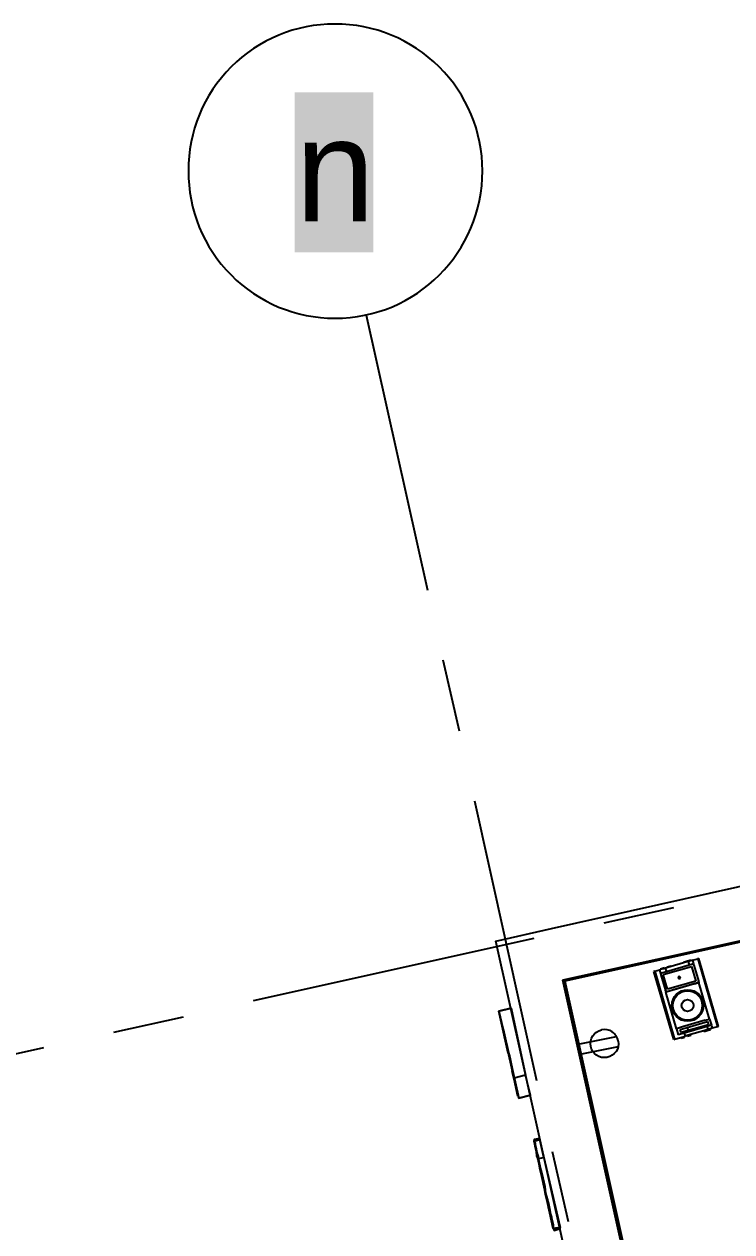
# Model space of a CAD drawing. Header units: inches. Extents: x -1841 to -80, y -100 to 1021.
# Drawn here: x -875.5 to -814.3, y 501.6 to 605.9 of the extents above; entities that cross this region are included whole.
import ezdxf

# ---------------------------------------------------------------- set-up
doc = ezdxf.new("R2010")
doc.units = ezdxf.units.IN
doc.header["$MEASUREMENT"] = 0
doc.layers.add('Edges', color=7, linetype='Continuous')
doc.layers.add('PDF_Text', color=7, linetype='Continuous')
doc.layers.add('PDF_Geometry', color=7, linetype='Continuous', true_color=0x777777)
doc.layers.add('PDF_Solid Fills', color=7, linetype='Continuous', true_color=0xffffff)
doc.styles.add('PDF Arial', font='arial.ttf')

# ---------------------------------------------------------------- blocks, each defined once
blk = doc.blocks.new('Yamaha MSR400 Speaker fr')
at = {"layer": 'Edges'}
for p, q in [((0.743, 0.553), (0.743, 1.203)), ((0.751, 1.203), (0.743, 1.203)), ((0.751, 1.203), (0.751, 0.553)), ((0.751, 1.203), (0.795, 1.203)), ((0.795, 1.203), (0.795, 1.169)), ((0.795, 1.203), (0.807, 1.203)), ((0.795, 1.169), (0.795, 1.157)), ((0.795, 1.169), (0.807, 1.169)), ((0.796, 1.16), (0.795, 1.158)), ((0.795, 1.158), (0.795, 1.157)), ((0.795, 1.157), (0.795, 1.005)), ((0.797, 1.163), (0.796, 1.161)), ((0.796, 1.161), (0.796, 1.16)), ((0.798, 1.164), (0.797, 1.163)), ((0.799, 1.165), (0.798, 1.164)), ((0.8, 1.166), (0.799, 1.165)), ((0.801, 1.167), (0.8, 1.166)), ((0.803, 1.168), (0.801, 1.167)), ((0.804, 1.168), (0.803, 1.168)), ((0.806, 1.169), (0.804, 1.168)), ((0.807, 1.169), (0.806, 1.169)), ((0.807, 1.203), (0.807, 1.208)), ((0.847, 1.208), (0.807, 1.208)), ((0.847, 1.203), (0.807, 1.203)), ((0.852, 1.169), (0.807, 1.169)), ((0.817, 1.152), (1.087, 1.152)), ((0.817, 1.012), (0.817, 1.152)), ((0.847, 1.203), (0.847, 1.208)), ((0.852, 1.203), (0.847, 1.203)), ((0.852, 1.203), (0.852, 1.169)), ((0.867, 1.203), (0.852, 1.203)), ((1.07, 1.169), (0.852, 1.169)), ((0.867, 1.203), (0.867, 1.208)), ((0.907, 1.208), (0.867, 1.208)), ((0.907, 1.203), (0.867, 1.203)), ((0.907, 1.203), (0.907, 1.208)), ((1.027, 1.203), (0.907, 1.203)), ((1.027, 1.203), (1.027, 1.208)), ((1.057, 1.208), (1.027, 1.208)), ((1.057, 1.203), (1.027, 1.203)), ((1.057, 1.203), (1.057, 1.208)), ((1.097, 1.208), (1.057, 1.208)), ((1.07, 1.203), (1.057, 1.203)), ((1.07, 1.203), (1.07, 1.169)), ((1.097, 1.203), (1.07, 1.203)), ((1.101, 1.169), (1.07, 1.169)), ((1.087, 1.152), (1.087, 1.012)), ((1.097, 1.203), (1.097, 1.208)), ((1.112, 1.203), (1.097, 1.203)), ((1.101, 1.169), (1.102, 1.169)), ((1.112, 1.169), (1.101, 1.169)), ((1.102, 1.169), (1.104, 1.168)), ((1.104, 1.168), (1.105, 1.168)), ((1.105, 1.168), (1.106, 1.167)), ((1.106, 1.167), (1.107, 1.167)), ((1.107, 1.167), (1.108, 1.166)), ((1.108, 1.166), (1.109, 1.165)), ((1.109, 1.165), (1.11, 1.164)), ((1.11, 1.164), (1.111, 1.162)), ((1.111, 1.162), (1.111, 1.161)), ((1.111, 1.161), (1.111, 1.16)), ((1.111, 1.16), (1.112, 1.158)), ((1.112, 1.203), (1.112, 1.169)), ((1.112, 1.203), (1.163, 1.203)), ((1.112, 1.169), (1.112, 1.158)), ((1.112, 1.158), (1.112, 1.005)), ((1.163, 1.203), (1.163, 0.553)), ((1.173, 1.203), (1.163, 1.203)), ((1.173, 0.553), (1.173, 1.203)), ((0.795, 1.003), (0.795, 1.005)), ((0.795, 1.005), (0.795, 0.993)), ((0.796, 1.002), (0.795, 1.003)), ((0.796, 1), (0.796, 1.002)), ((0.797, 0.999), (0.796, 1)), ((0.798, 0.998), (0.797, 0.999)), ((1.087, 1.012), (0.817, 1.012)), ((0.942, 1.093), (0.942, 1.076)), ((0.942, 1.093), (0.942, 1.093)), ((0.959, 1.093), (0.942, 1.093)), ((0.942, 1.076), (0.942, 1.076)), ((0.942, 1.076), (0.959, 1.076)), ((0.959, 1.076), (0.959, 1.093)), ((0.959, 1.093), (0.959, 1.093)), ((0.959, 1.076), (0.959, 1.076)), ((1.11, 0.999), (1.109, 0.998)), ((1.111, 1), (1.11, 0.999)), ((1.112, 1.005), (1.111, 1.003)), ((1.111, 1.003), (1.111, 1.002)), ((1.111, 1.002), (1.111, 1)), ((1.112, 1.005), (1.112, 0.993)), ((0.795, 0.993), (0.807, 0.993)), ((0.795, 0.993), (0.795, 0.991)), ((0.795, 0.641), (0.795, 0.991)), ((0.852, 0.991), (0.795, 0.991)), ((0.799, 0.996), (0.798, 0.998)), ((0.8, 0.995), (0.799, 0.996)), ((0.801, 0.994), (0.8, 0.995)), ((0.803, 0.994), (0.801, 0.994)), ((0.804, 0.993), (0.803, 0.994)), ((0.806, 0.993), (0.804, 0.993)), ((0.807, 0.993), (0.806, 0.993)), ((0.807, 0.993), (1.099, 0.993)), ((1.07, 0.991), (0.852, 0.991)), ((1.07, 0.991), (1.112, 0.991)), ((1.101, 0.993), (1.099, 0.993)), ((1.099, 0.993), (1.112, 0.993)), ((1.103, 0.993), (1.101, 0.993)), ((1.104, 0.994), (1.103, 0.993)), ((1.105, 0.994), (1.104, 0.994)), ((1.107, 0.995), (1.105, 0.994)), ((1.108, 0.996), (1.107, 0.995)), ((1.109, 0.998), (1.108, 0.996)), ((1.112, 0.993), (1.112, 0.991)), ((1.112, 0.641), (1.112, 0.991)), ((0.795, 0.641), (0.795, 0.581)), ((0.852, 0.641), (0.795, 0.641)), ((0.852, 0.581), (0.795, 0.581)), ((0.827, 0.594), (0.827, 0.624)), ((0.827, 0.624), (0.892, 0.624)), ((0.892, 0.594), (0.827, 0.594)), ((1.07, 0.641), (0.852, 0.641)), ((0.852, 0.581), (0.852, 0.553)), ((1.07, 0.581), (0.852, 0.581)), ((0.892, 0.624), (0.892, 0.594)), ((0.892, 0.624), (1.087, 0.624)), ((1.087, 0.594), (0.892, 0.594)), ((1.07, 0.641), (1.112, 0.641)), ((1.07, 0.581), (1.07, 0.553)), ((1.112, 0.581), (1.07, 0.581)), ((1.087, 0.624), (1.087, 0.594)), ((1.112, 0.641), (1.112, 0.581)), ((1.112, 0.581), (1.112, 0.553)), ((0.743, 0.553), (0.751, 0.553)), ((0.751, 0.553), (0.811, 0.553)), ((0.811, 0.553), (0.811, 0.543)), ((0.811, 0.553), (0.843, 0.553)), ((0.843, 0.543), (0.811, 0.543)), ((0.843, 0.553), (0.843, 0.543)), ((0.843, 0.553), (0.852, 0.553)), ((0.871, 0.553), (0.852, 0.553)), ((0.871, 0.553), (0.871, 0.543)), ((0.903, 0.553), (0.871, 0.553)), ((0.903, 0.543), (0.871, 0.543)), ((0.903, 0.553), (0.903, 0.543)), ((1.031, 0.553), (0.903, 0.553)), ((1.031, 0.553), (1.031, 0.543)), ((1.061, 0.553), (1.031, 0.553)), ((1.061, 0.543), (1.031, 0.543)), ((1.061, 0.553), (1.061, 0.543)), ((1.07, 0.553), (1.061, 0.553)), ((1.093, 0.543), (1.061, 0.543)), ((1.093, 0.553), (1.07, 0.553)), ((1.093, 0.553), (1.093, 0.543)), ((1.112, 0.553), (1.093, 0.553)), ((1.163, 0.553), (1.112, 0.553)), ((1.173, 0.553), (1.163, 0.553))]:
    blk.add_line(p, q, dxfattribs=at)
for radius in [0.145, 0.135, 0.0546]:
    blk.add_circle((0.953, 0.817), radius, dxfattribs=at)

msp = doc.modelspace()

# ---------------------------------------------------------------- linework, layer by layer
at = {"layer": 'PDF_Geometry', "color": 7, "lineweight": 25}
msp.add_lwpolyline([(-848.62, 605.91, 0.416667), (-861.28, 593.25, 0.415306), (-848.62, 580.51, 0.413961), (-835.88, 593.25, 0.415306)], format="xyb", close=True, dxfattribs=at)
for points in [[(-840.6, 557.02), (-845.89, 580.76)], [(-837.87, 544.86), (-839.27, 550.98)], [(-828.85, 523.27), (-728.83, 545.52)], [(-728.83, 545.52), (-828.85, 523.27)], [(-831.17, 514.66), (-836.54, 538.82)], [(-825.37, 528.31), (-819.34, 529.64)], [(-855.65, 521.61), (-831.41, 526.99)], [(-833.4, 520.95), (-834.47, 520.7)], [(-833.4, 520.95), (-834.47, 520.7)], [(-833.4, 520.95), (-834.47, 520.7)], [(-833.4, 520.95), (-834.47, 520.7)], [(-833.07, 514.74), (-834.47, 520.7), (-832.74, 513.17), (-834.06, 519.13)], [(-832.74, 513.17), (-834.47, 520.7)], [(-832.82, 513.34), (-833.73, 517.64), (-834.47, 520.7), (-833.73, 517.64), (-832.74, 513.17), (-833.32, 515.74), (-833.56, 516.98), (-833.32, 515.74), (-832.74, 513.17), (-833.32, 515.49)], [(-833.15, 514.91), (-834.47, 520.7)], [(-833.4, 520.95), (-832.16, 515.16)], [(-867.73, 518.88), (-861.69, 520.2)], [(-833.48, 516.48), (-833.98, 518.47), (-834.23, 519.79)], [(-827.6, 517.85), (-824.3, 518.49)], [(-898.01, 512.18), (-873.77, 517.56)], [(-827.43, 516.98), (-824.13, 517.63)], [(-831.74, 513.42), (-832.74, 513.17)], [(-831.74, 513.42), (-832.74, 513.17)], [(-831.74, 513.42), (-832.74, 513.17)], [(-832.74, 513.17), (-831.74, 513.42), (-832.74, 513.17)], [(-831.74, 513.42), (-832.74, 513.17)], [(-830.92, 507.13), (-830.92, 507.3), (-831.08, 507.88), (-831.17, 508.29), (-831.25, 508.71), (-831.33, 509.04), (-831.33, 509.28), (-831.41, 509.45), (-831.41, 509.53), (-830.92, 509.7), (-831.41, 509.62), (-831.41, 509.53), (-831.41, 509.45), (-831.33, 509.28), (-831.33, 509.12), (-831.25, 508.79), (-831.17, 508.46), (-831.08, 508.13), (-831, 507.71), (-830.83, 506.72), (-830.59, 505.64), (-830.34, 504.57), (-830.17, 504.07), (-830.09, 503.66), (-830.01, 503.16), (-829.92, 502.83), (-829.84, 502.5), (-829.76, 502.25), (-829.76, 501.92), (-829.68, 501.76), (-829.18, 501.92), (-829.68, 501.76)], [(-829.18, 501.92), (-829.18, 502), (-829.76, 501.92), (-829.18, 502), (-829.76, 501.92), (-829.18, 502), (-829.76, 501.92), (-831.17, 508.54), (-829.76, 501.92), (-831.41, 509.45), (-830.26, 504.16), (-830.01, 503), (-830.26, 504.16), (-831.41, 509.45), (-830.92, 509.62), (-830.92, 509.7), (-831.41, 509.62)], [(-831.08, 507.96), (-829.76, 501.92), (-831.17, 508.54)], [(-830.59, 508.04), (-829.18, 502)], [(-828.44, 502.5), (-829.84, 508.54)], [(-829.68, 501.84), (-829.76, 501.92), (-829.76, 502.17), (-829.84, 502.42), (-829.92, 502.83), (-830.01, 503.25), (-830.17, 503.74), (-830.26, 504.32), (-830.34, 504.57)]]:
    msp.add_lwpolyline(points, dxfattribs=at)
for points in [[(-795.01, 399.01), (-794.02, 399.26), (-798.07, 417.38), (-799.07, 417.21), (-795.01, 399.01), (-800.97, 397.69), (-815.78, 464.12), (-828.93, 523.35), (-728.83, 545.6), (-728.01, 542.04), (-728.09, 541.96), (-728.17, 541.96), (-728.92, 545.44), (-828.77, 523.27), (-815.61, 464.12), (-800.89, 397.85), (-800.97, 397.77), (-815.7, 464.12), (-828.85, 523.27), (-815.7, 464.12), (-800.97, 397.77), (-800.89, 397.85), (-795.01, 399.18), (-795.01, 399.09)], [(-804.61, 392.89), (-810.07, 417.54), (-822.98, 417.54), (-822.98, 419.94), (-810.65, 419.94), (-819.34, 459.07), (-819.67, 459.07), (-832.08, 459.07), (-832.08, 463.95), (-820.74, 463.95), (-834.72, 526.74), (-829.92, 527.82), (-807.01, 532.94), (-806.02, 528.39), (-828.93, 523.35), (-815.78, 464.12), (-800.14, 393.88)], [(-828.85, 523.27), (-828.77, 523.27)], [(-834.47, 520.7), (-833.4, 520.95)], [(-834.47, 520.7), (-833.65, 517.06), (-834.47, 520.7), (-833.4, 520.95)], [(-833.15, 514.91), (-832.74, 513.17), (-831.74, 513.42), (-832.16, 515.16)], [(-832.74, 513.17), (-831.74, 513.42)], [(-831.41, 509.45), (-831.08, 507.96), (-830.59, 508.04), (-830.92, 509.62)], [(-831.41, 509.45), (-830.92, 509.62)], [(-830.5, 505.56), (-830.42, 504.98), (-830.26, 504.4), (-830.17, 503.91), (-830.09, 503.49), (-830.01, 503.16), (-829.92, 502.91), (-829.92, 502.75), (-829.92, 502.83), (-830.01, 503.08), (-830.09, 503.49), (-830.26, 504.16), (-830.42, 504.9), (-830.59, 505.73), (-830.75, 506.47), (-830.92, 507.13), (-831, 507.8), (-831.17, 508.21), (-831.17, 508.54), (-831.25, 508.62), (-831.17, 508.46), (-831.17, 508.21), (-831.08, 507.96), (-831, 507.55), (-830.83, 506.97), (-830.67, 506.31)]]:
    msp.add_lwpolyline(points, close=True, dxfattribs=at)
msp.add_arc((-825.35, 517.88), 1.22, 10.805, 101.2845, dxfattribs=at)
for points in [[(-826.52, 517.64), (-826.65, 518.31), (-826.25, 518.94), (-825.59, 519.07)], [(-825.13, 516.7), (-825.79, 516.57), (-826.39, 516.98), (-826.52, 517.64)], [(-824.15, 518.1), (-824.02, 517.44), (-824.46, 516.83), (-825.13, 516.7)]]:
    msp.add_open_spline(points, degree=3, dxfattribs=at)
at = {"layer": 'PDF_Solid Fills', "color": 7, "lineweight": 25, "transparency": 33554559}
msp.add_solid([(-852.09, 586.22), (-845.31, 586.22), (-852.09, 600.03), (-845.31, 600.03)], dxfattribs=at)

# ---------------------------------------------------------------- block references
at = {"color": 7, "lineweight": 25, "xscale": 9.398492621283845, "yscale": 9.398492621283845, "zscale": 9.398492621283845, "rotation": 16.24227762676503}
msp.add_blockref('Yamaha MSR400 Speaker fr', (-824.61, 511.3), dxfattribs=at)

# ---------------------------------------------------------------- texts
at = {"layer": 'PDF_Text', "color": 7, "lineweight": 25, "insert": (-852.05, 593.31), "char_height": 8.87, "attachment_point": 4, "style": 'PDF Arial'}
msp.add_mtext('n', dxfattribs=at)

doc.saveas('drawing.dxf')
